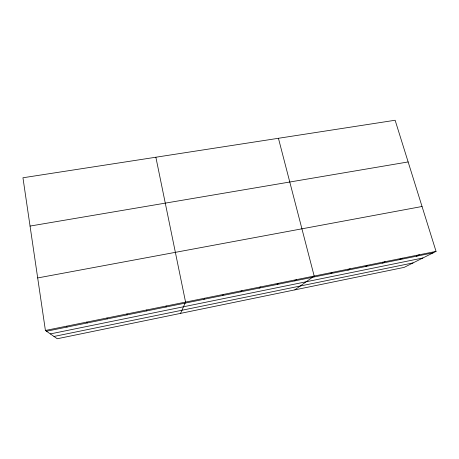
<?xml version="1.0" encoding="UTF-8"?>
<svg xmlns="http://www.w3.org/2000/svg" width="459" height="459" viewBox="0 0 459 459"><rect width="100%" height="100%" fill="white"/><g stroke="black" fill="none" stroke-linecap="round" stroke-linejoin="round"><path stroke-width="0.69" d="M146.731 310.904L146.771 309.945M166.038 306.991L166.296 305.992M180.553 313.382L185.574 302.091L155.865 157.23M203.962 299.302L204.622 298.235M222.581 295.527L223.435 294.426M240.975 291.798L242.019 290.662M259.157 288.114L260.385 286.944M277.121 284.471L278.533 283.272M294.873 280.874L296.462 279.64M294.833 289.87L314.18 276.054L278.435 138.285M330.285 273.69L332.224 272.405M347.939 270.11L350.045 268.796M365.387 266.576L367.659 265.227M382.622 263.082L385.061 261.705M399.663 259.628L402.256 258.222M416.508 256.208L419.251 254.785M436.05 251.383L404.155 267.379L57.26 338.748L45.412 330.463L22.95 177.771L395.13 120.252L436.05 251.383L45.412 330.463M53.984 336.458L413.06 262.909M46.502 331.226L433.158 252.834M50.341 333.911L422.9 257.981M37.684 277.942L422.045 206.493M30.053 226.069L408.137 161.941M66.199 326.257L67.054 327.06M86.728 322.103L87.348 322.947M106.993 318.001L107.389 318.885M127.011 313.945L127.177 314.868"/></g></svg>
